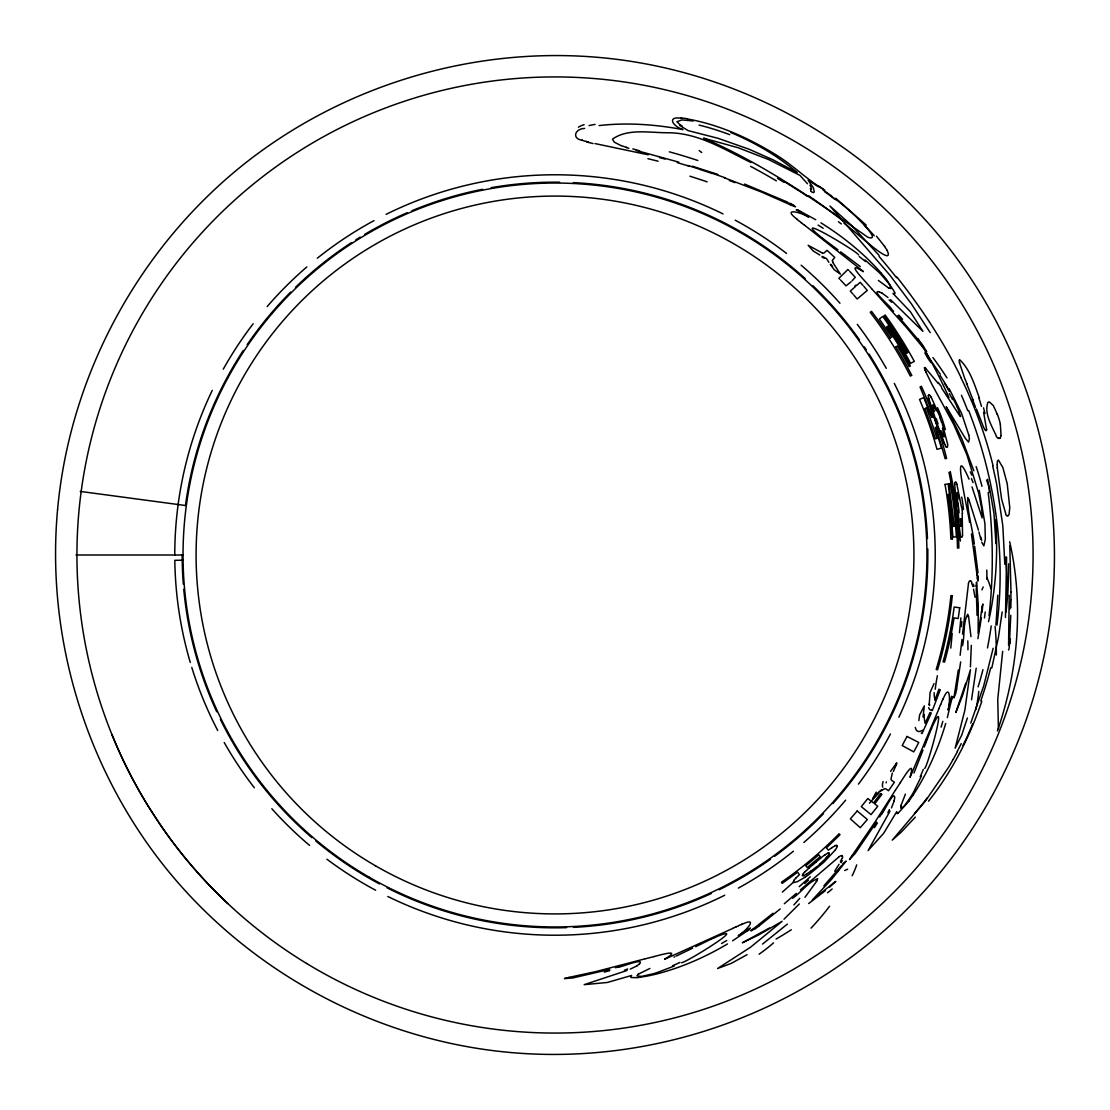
<?xml version="1.0" encoding="UTF-8"?>
<svg xmlns="http://www.w3.org/2000/svg" width="1110" height="1110" viewBox="0 0 1110 1110"><rect width="100%" height="100%" fill="white"/><g stroke="black" fill="none" stroke-linecap="round" stroke-linejoin="round"><path stroke-width="1.5" d="M829.17 853.215L828.99 854.145M977.05 615.37L976.231 588.314M1010.96 600.066L1010.891 607.808M954.655 484.293L956.542 505.466M1010.78 615.315L1009.24 647.283A10.947 1.637 -77.9 0 1 1008.976 649.045L1008.518 649.988M1008.588 645.423L1009.184 595.307M961.302 524.628L960.899 526.459L960.303 524.669M1005.466 617.465L1006.603 557.012M928.265 395.535L928.792 394.577L929.819 395.285M986.637 429.75L983.585 412.282M951.825 697.26L951.659 696.206L949.577 703.213M988.524 621.697C995.767 590.27 998.195 553.279 995.656 519.855L995.92 543.609L993.991 513.569L989.412 487.207M962.537 634.115L968.461 583.666M962.495 645.729C964.798 636.238 962.87 622.211 967.795 614.26M976.203 668.22L971.541 699.73M1002.663 651.376L997.751 699.356L998.431 729.201M918.844 720.598L919.649 714.895L924.283 705.904L923.048 717.032M960.136 655.302L961.94 639.527M989.024 615.703C993.741 574.813 993.214 533.383 988.178 492.549M837.259 846.208L837.19 846.666A22.561 3.039 -43.7 0 1 836.302 848.401A21.215 2.928 -43.2 0 1 835.053 850.218M982.114 612.345L982.836 603.993L982.211 606.601M1001.026 435.37L1000.332 424.131M1002.163 611.998L998.473 637.154L991.813 667.956M960.663 661.921L956.584 689.227M996.988 625.027C1006.104 552.6 995.004 478.299 968.641 410.45M962.55 535.117L962.19 513.68M958.305 669.954L954.253 695.72A29.484 3.552 -71.6 0 0 954.156 696.567M981.407 617.798L977.882 638.666M894.702 797.896C894.438 788.53 882.644 814.629 881.423 814.268M951.256 700.993L947.343 717.643M948.176 709.762L949.508 703.532M993.145 648.282L983.668 686.049L970.764 723.096M832.361 260.434L834.762 257.437L827.019 250.333L823.953 253.038A63.645 8.519 41.8 0 1 822.163 252.997M900.807 806.359L900.918 808.344L903.623 806.609A7.839 1.124 -54.8 0 0 905.566 804.389L911.893 795.038A35.686 6.813 -54.6 0 0 913.502 792.276L921.591 775.807M886.099 782.841L886.349 781.898M970.417 666.902L971.319 645.312M967.393 718.004L961.704 735.139L955.127 748.196L964.867 710.192L970.473 669.677L962.467 695.72L955.835 712.481L965.742 683.233M945.706 723.47C938.228 748.681 927.544 773.059 913.1 795.093M894.23 800.809L891.455 807.9M901.195 805.041L905.399 794.108M997.432 730.963C1018.286 670.509 1023.878 604.326 1009.684 541.736M892.343 773.046L891.039 778.79A62.438 8.297 -56.4 0 0 891.413 780.108L894.383 782.245L888.527 790.75L885.808 788.863A60.162 8.006 -54.6 0 0 884.046 788.974L880.729 791.069M981.809 701.284C969.599 737.179 952.158 771.45 928.515 801.184M841.81 858.599L840.381 861.873M934.842 700.313L938.88 689.282L940.253 689.768L932.317 710.594L931.595 710.289M924.214 747.058L930.319 731.393M922.993 750.166L913.988 773.032M924.699 768.384C927.558 767.038 949.73 686.937 931.457 728.548M962.203 536.657L961.038 537.046M939.088 708.388L910.269 776.875M934.065 683.566L930.138 692.279L929.32 702.935M890.567 771.394L896.755 762.861L895.354 765.858M925.185 723.387L929.944 712.509L931.29 713.064L922.021 733.53L921.272 733.155M942.834 699.647C950.673 680.194 950.271 703.671 948.134 709.817M890.026 811.049L868.075 850.593L883.671 833.277L896.713 811.66L897.019 813.477A24.586 3.274 -52.9 0 0 897.948 813.353M876.192 792.138L872.668 798.812L874.805 796.591M817.279 880.452L804.944 897.352M957.444 751.623L953.171 759.434M676.947 121.753L681.859 119.922L693.237 120.976M839.063 864.288L834.664 871.253M802.655 874.43L802.294 875.693L803.584 875.693M875.068 821.927L851.953 855.741M875.568 821.122L895.159 790.542M876.539 822.038L855.227 853.437L849.538 859.57L850.995 857.087M1000.138 437.95L1000.429 437.506A60.037 8.103 74.6 0 0 1001.109 435.592M794.177 880.161L793.4 881.756A29.97 3.996 -36.2 0 0 793.817 882.533M900.376 782.508C904.261 776.625 915.819 757.2 910.006 777.18M908.757 801.392L897.962 813.325M835.206 850.107L823.842 862.262L809.315 874.222A28.541 5.397 -39.6 0 1 804.847 877.386M841.63 865.467L823.856 885.891M827.2 856.67L826.312 857.669M842.615 864.301L846.097 861.11L831.945 878.912L812.326 899.96L832.611 883.768A13.126 1.374 -40.1 0 1 833.596 882.949L835.816 881.423L829.628 887.112M915.334 817.113L901.264 832.111L892.246 840.131L925.227 801.281L948.592 767.274A167.471 73.676 -68.9 0 0 953.129 759.365M799.311 903.984L783.993 919.205M750.971 930.777L755.383 928.612M796.203 877.774L799.408 874.611L797.577 872.21L782.231 883.366L781.44 882.228A398.018 398.018 0 0 0 839.063 833.79L840.006 834.706L826.395 847.929L828.449 850.149L832.139 847.485M804.445 872.321L805.374 871.378M748.931 929.694A23.99 3.427 -26.5 0 0 750.013 928.765L750.416 928.029L744.047 931.734M823.384 860.694L819.527 864.26M808.968 868.048L812.354 865.12M792.554 898.295C800.699 892.884 808.801 881.284 817.806 878.787M800.463 889.804L839.077 856.781M787.351 924.117L762.528 944.083M784.326 903.72L796.356 893.37M780.219 908.937L758.685 926.212M815.836 862.165L821.039 857.905M816.016 867.243L810.661 871.405M773.032 913.239L752.566 929.403M825.396 890.636L808.649 903.554M639.471 963.979C645.631 956.917 619.255 968.073 618.603 966.976M871.392 311.494L870.24 312.382A397.796 397.796 0 0 1 910.297 376.082L911.587 375.43M746.78 931.234L732.614 940.794M738.497 935.605L743.769 931.914M824.369 855.394L825.438 854.631M638.208 974.33L636.932 975.87L640.095 976.439M890.164 338.05L891.76 337.024L879.356 318.972L882.769 316.489A405.372 405.372 0 0 1 906.606 353.257L907.813 352.578A406.76 406.76 0 0 0 883.99 315.809L885.114 314.99A408.147 408.147 0 0 1 914.307 361.402L910.644 363.372A403.985 403.985 0 0 0 887.875 326.09L886.682 326.923A402.528 402.528 0 0 1 910.38 365.967L909.159 366.619A401.14 401.14 0 0 0 897.407 346.015L895.784 347M804.916 877.275L797.285 881.687L793.83 882.533M747.086 954.669L731.268 963.383L717.573 968.517L750.526 947.232L782.148 921.3L758.588 934.981L742.34 942.779L769.48 928.029M807.192 873.778L806.068 874.472M727.452 943.972C704.836 957.403 680.444 968.045 654.872 974.413A47.855 11.475 -13 0 1 647.421 976.023L637.487 977.674L631.382 977.521A24.586 3.274 -10.2 0 1 630.577 976.994L631.604 975.454L607.35 982.461L584.179 984.667L627.108 970.445M637.14 965.783L630.3 969.113M639.374 973.623L649.891 968.461M664.612 959.179C682.969 948.328 660.394 954.975 654.081 956.542M695.651 946.691L710.775 939.337M692.64 948.148L676.087 956.14M681.526 962.675C684.468 963.688 755.313 919.788 713.536 938.019M673.978 957.153L674.686 956.82M732.822 928.404L664.848 959.151M674.214 966.019L657.051 972.61M834.859 845.875L836.107 845.418M741.508 924.533C760.197 915.639 744.768 932.206 738.344 935.647M827.81 853.229L828.879 852.993A19.508 2.595 -43.1 0 1 829.156 853.229M584.595 128.427C574.578 128.704 571.678 139.028 582.417 140.249M609.751 969.363L572.774 977.952L564.435 978.59L567.196 977.757M644.799 958.887L595.723 971.625L568.806 977.424M950.313 472.097L948.967 472.388A402.528 402.528 0 0 1 957.472 548.062L958.86 548.035A403.985 403.985 0 0 0 950.382 472.083M944.86 484.473L948.162 483.877L953.518 526.39L954.322 526.334L948.953 483.724L950.313 483.488A401.723 401.723 0 0 1 956.321 536.851L952.893 537.004L950.493 507.714L948.675 494.491L947.968 494.602M599.109 125.569C627.025 122.364 655.386 124.417 682.928 129.606C672.813 126.401 666.305 115.884 681.596 118.284M952.255 539.016L950.868 539.071A396.339 396.339 0 0 0 945.012 484.446M183.095 560.203L174.811 560.314A380.231 380.231 0 0 0 190.282 662.49M76.007 555L183.053 555M80.253 491.411L185.467 505.508A372.821 372.821 0 0 1 243.312 350.427M687.354 118.95C719.405 124.639 749.597 138.417 777.111 155.511C793.914 166 807.705 180.222 824.827 190.212M595.029 143.578L648.212 154.79M659.52 157.592L665.126 159.077M588.619 142.08L585.913 141.345M636.224 150.433L678.765 162.143M628.829 148.282L626.207 147.464M692.251 166.195L717.823 174.409M700.146 169.497L712.245 173.535M821.941 252.789L808.163 245.282L813.214 250.971L819.804 255.05M798.354 210.345A23.99 3.427 36.1 0 0 797.036 209.832L796.189 209.804L808.344 216.838M724.206 177.725L761.446 192.016L790.403 204.795M744.588 184.08L787.628 202.159M621.378 145.798L614.288 142.163L612.498 139.138C627.816 128.149 649.905 132.853 667.845 132.756C698.37 132.756 724.372 149.572 750.901 162.49M730.755 132.492C754.634 142.538 777.43 155.608 797.105 172.563L773.115 159.854L749.028 149.212L718.226 138.362L688.131 130.619L679.625 125.416M879.175 291.75C870.184 289.613 891.871 307.581 891.441 308.899M791.86 205.475L795.537 206.807L792.679 204.726M800.712 211.552L815.725 219.725M789.876 203.255L791.444 204.046M822.219 256.424L826.506 258.575L828.865 262.321M888.957 288.1L890.9 288.531L889.956 285.45A7.839 1.124 50.5 0 0 888.319 282.981L880.979 274.42A35.686 6.813 50.7 0 0 878.732 272.13L864.995 259.962M784.576 181.721L797.701 190.032M820.914 222.846C843.253 236.749 863.927 253.51 881.354 273.268M881.867 292.984L887.972 297.522M887.792 287.379L878.371 280.442M1007.117 515.609L1008.213 515.789L1009.073 514.388L1009.767 507.589L1007.214 483.71L1002.857 467.587L998.431 460.053L997.418 461.011L997.099 464.715M818.403 186.744L808.094 180.208L813.422 187.784L814.227 191.933A70.083 9.338 35.6 0 1 813.963 192.321L813.672 192.502A21.617 2.872 35.5 0 1 813.339 192.557L813.13 192.543A7.076 0.944 35.4 0 1 812.839 192.474L811.271 191.544M822.843 189.768L831.64 196.095M863.386 271.7C845.279 260.253 861.499 277.292 865.855 282.19A50.033 0.805 48.5 0 0 871.891 288.933M837.967 249.833L824.48 239.788M858.668 255.009C858.21 251.928 786.615 209.249 822.038 237.942M840.645 251.817L860.305 266.567M804.625 225.247L863.08 271.242M835.733 198.246L866.244 225.136M835.983 199.425C843.975 205.697 851.717 212.329 858.904 219.53C860.597 221.389 881.368 241.702 867.826 237.262C815.462 200.549 762.723 163.531 703.587 138.181L738.261 147.769L768.744 159.618L800.033 175.435L807.456 183.747M844.1 223.374C849.081 225.705 896.824 271.381 886.973 250.041M925.046 367.868L924.325 367.646L924.741 369.214A6.896 0.846 63.7 0 0 925.185 370.324M970.639 581.279A83.042 11.1 -86.2 0 0 970.459 581.085L970.098 580.863A22.2 2.955 -86.4 0 0 969.779 580.891L969.516 581.071A16.664 2.206 -86.2 0 0 968.461 583.402M797.188 219.308C780.982 207.126 801.739 212.412 808.677 217.185M890.622 299.742L922.951 331.377L910.38 311.757L892.981 293.442L894.826 293.65A24.586 3.274 52.4 0 0 894.951 292.721L886.279 279.123A47.855 11.475 49.5 0 0 881.312 273.324M848.831 270.465L847.887 269.508L838.869 278.305L839.77 279.234M849.761 271.437L855.283 277.292L851.994 280.927M840.672 280.164L846.028 285.853L850.926 281.912M926.35 369.172L938.297 383.547M955.89 482.156L954.891 482.323A13.958 1.79 80.4 0 0 954.697 484.459M946.261 446.942L947.26 447.358L947.621 446.178A14.971 2.123 73.5 0 0 947.593 443.944M897.643 315.642L922.285 344.516L926.697 351.634L924.686 349.567M855.782 285.09L856.365 285.728L860.222 282.287L862.9 285.312M854.7 286.061L855.269 286.699L850.329 291.125L852.924 294.053M925.893 353.923L925.074 353.188L927.807 358.197A34.757 3.552 60.6 0 0 928.737 359.529L930.832 362.457M872.21 289.363L906.107 327.061L923.645 348.29M863.788 286.325L867.298 290.418L857.184 298.992L853.784 295.038M876.484 236.166L884.656 246.434M879.051 255.342L851.301 225.15L829.961 206.03L889.887 275.183L911.574 304.112L930.222 332.625M896.908 277.042C921.619 308.33 943.819 341.797 961.135 377.775M928.529 357.267L940.309 374.25M967.823 497.53C966.824 510.42 972.762 529.04 974.316 544.136M941.641 388.056L959.442 415.334A26.959 3.483 70.5 0 0 959.886 415.973L960.649 416.569L957.403 407.134M830.266 264.36L834.318 269.813L840.395 274.156L832.625 262.168M946.247 406.704L965.395 438.422L968.6 442.085L969.391 438.852A10.684 1.512 73.6 0 0 968.766 435.023M931.234 397.241L940.392 417.79M993.658 405.899L989.496 402.042A104.465 13.917 70.6 0 0 987.914 402.403C983.959 413.1 991.521 425.477 995.934 435.148M944.485 383.144L949.383 391.497M949.133 388.611L961.538 413.253L968.794 435.065M946.358 407.245L961.968 439.06L973.817 470.751M1005.799 513.888L1001.636 499.223L997.238 467.574M944.846 444.486L937.117 423.631M925.907 371.919L925.199 370.338M968.85 499.431L978.451 530.136M983.432 426.837L976.425 408.938M842.185 855.824L842.282 856.268A83.042 11.1 -43.4 0 1 842.296 856.518M936.243 410.811L933.76 405.747A6.591 0.888 68.7 0 0 933.038 404.845L932.678 405.025A6.507 0.86 68.5 0 0 932.705 405.802L934.356 411.616M971.708 583.152L972.873 586.524M986.499 480.019L988.982 486.097M969.044 479.201C949.536 433.941 969.765 518.301 969.488 522.255M966.546 383.269L973.04 400.03M964.937 379.051L959.401 362.609M997.293 413.891L999.055 419.122A10.975 1.707 72.9 0 1 999.957 422.452A12.002 1.818 73 0 1 1000.332 424.145M941.03 430.749L943 435.578A6.702 0.874 72.7 0 0 943.653 436.632L943.791 436.799A8.492 1.138 73.1 0 0 944.124 436.813L944.18 436.674A6.702 0.874 72.7 0 0 944.097 435.481M956.792 483.946L961.496 507.131M972.013 486.943L982.156 517.926L981.864 509.504L978.673 493.215L966.921 454.809L953.837 424.686L932.122 384.698A18.19 1.679 64.7 0 1 929.264 378.94L926.628 373.46A17.205 1.637 64.2 0 1 925.879 371.892M935.661 419.469L928.695 398.337M981.684 542.207L983.862 545.829L985.333 539.127L984.917 523.629L979.256 490.37M941.849 421.994L947.51 443.75M979.409 398.032C974.483 384.809 970.32 370.032 959.97 359.973A22.034 2.942 64.3 0 0 959.317 360.126M977.827 581.099L978.257 576.145M942.459 428.238L944.18 435.536M980.768 539.099L978.923 531.967M968.53 615.842L970.945 636.627M960.372 535.187L957.278 511.932M973.539 589.188L975.052 597.291M810.369 188.644L810.938 190.948A29.151 3.857 35.3 0 0 811.035 191.156L811.049 191.198A9.06 1.207 35.3 0 0 811.23 191.489M971.416 533.841L977.161 576.007M974.636 546.203L977.924 572.247M977.438 578.712L977.299 577.394M958.416 509.643L956.917 494.56M1009.781 545.565L1010.974 592.032M976.162 586.774L976.55 582.07L978.257 604.756L978.146 633.533L982.031 607.864A13.126 1.374 -82.9 0 1 982.211 606.587M954.017 697.815L955.793 693.223A74.051 14.305 -67.7 0 0 956.612 689.185M1004.814 564.324L1002.829 525.862L996.641 484.113A480.602 463.536 -13.7 0 0 992.617 465.881M927.78 548.909A372.821 372.821 0 0 1 832.833 803.612M823.509 813.658A372.821 372.821 0 0 1 774.683 856.24M770.507 859.237A372.821 372.821 0 0 1 719.127 889.748M711.371 893.453A372.821 372.821 0 0 1 573.495 927.363M566.613 927.641A372.821 372.821 0 0 1 387.099 887.875M379.481 883.921A372.821 372.821 0 0 1 315.767 840.95M311.854 837.634A372.821 372.821 0 0 1 220.418 719.474M216.714 711.732A372.821 372.821 0 0 1 183.76 589.299M183.316 584.151A372.821 372.821 0 0 1 182.179 555M247.142 344.71A372.821 372.821 0 0 1 290.667 292.069M295.551 287.254A372.821 372.821 0 0 1 351.523 242.59M355.852 239.815A372.821 372.821 0 0 1 360.209 237.11M364.607 234.446A372.821 372.821 0 0 1 407.176 212.731M411.907 210.72A372.821 372.821 0 0 1 482.503 189.297M491.022 187.701A372.821 372.821 0 0 1 559.606 182.206M573.357 182.623A372.821 372.821 0 0 1 805.194 278.596M812.728 285.589A372.821 372.821 0 0 1 859.473 339.84M864.343 346.889A372.821 372.821 0 0 1 866.244 349.747M869.033 354.048A372.821 372.821 0 0 1 927.461 538.586M111.805 734.307A482.17 482.17 0 0 0 120.948 755.452A474.234 474.234 0 0 0 148.046 805.929L160.631 825.271A474.234 474.234 0 0 0 203.477 879.051A482.17 482.17 0 0 0 227.8 903.582M894.299 383.394A380.231 380.231 0 0 1 898.878 717.226M890.442 734.015A380.231 380.231 0 0 1 858.432 784.132M845.654 800.143A380.231 380.231 0 0 1 803.89 842.434M793.414 851.19A380.231 380.231 0 0 1 738.358 888.097M724.733 895.229A380.231 380.231 0 0 1 387.82 896.491M375.652 890.262A380.231 380.231 0 0 1 326.937 859.223M309.565 845.404A380.231 380.231 0 0 1 271.825 808.732M254.343 787.753A380.231 380.231 0 0 1 224.22 742.507M217.699 730.491A380.231 380.231 0 0 1 191.78 667.429M174.769 555A380.231 380.231 0 0 1 212.26 390.373M223.29 369.158A380.231 380.231 0 0 1 253.177 323.745M267.191 306.54A380.231 380.231 0 0 1 306.818 266.941M317.335 258.214A380.231 380.231 0 0 1 373.973 220.64M386.113 214.341A380.231 380.231 0 0 1 723.04 213.925M735.195 220.182A380.231 380.231 0 0 1 786.546 253.413M801.156 265.207A380.231 380.231 0 0 1 839.951 303.252M857.281 324.356A380.231 380.231 0 0 1 886.252 368.326M993.866 406.884A18.454 2.595 71.9 0 1 997.252 414.529M1000.124 437.923A51.754 6.896 75.3 0 1 998.431 438.145M998.5 438.422A51.116 6.799 75.1 0 1 996.128 436.063M978.826 397.782A83.833 23.366 67.1 0 1 981.476 406.371M983.502 407.828A77.117 20.937 67.4 0 1 985 413.544M986.582 429.584A16.941 2.275 73.6 0 1 983.46 427.003M972.499 399.364A82.043 2.137 68.9 0 1 975.537 407.315M966.865 383.741A42.333 1.845 68.4 0 1 965.353 379.773M959.609 362.97A19.092 2.47 64.9 0 1 959.359 360.209M997.377 468.004A20.146 2.4 79.6 0 1 997.21 465.132M1007.131 515.886A50.824 6.785 85.2 0 1 1005.84 514.679M987.664 479.256A233.988 92.616 86.8 0 1 989.385 491.952M997.737 595.224A252.261 37.573 88.9 0 1 995.906 625.013M1005.674 557.151A771.284 586.579 -12.1 0 1 1007.367 595.473M1010.031 643.62A43.984 3.899 -81.9 0 1 1010.35 638.847M1009.92 601.717A216.186 17.149 87.2 0 1 1009.85 609.071M1010.919 591.783A176.434 15.818 86.7 0 1 1010.919 599.816M917.984 338.633A356.005 232.198 54.8 0 1 948.953 397.546M961.454 395.271A398.92 296.203 52.3 0 1 967.726 410.603M991.202 625.929A196.303 100.108 -75.7 0 1 987.456 647.962M972.651 723.97A136.627 59.69 -68.5 0 1 962.925 745.434M961.218 743.631A143.176 59.94 -68.5 0 1 957.264 751.373M927.405 797.674A304.667 153.749 -72.2 0 1 914.487 813.561M990.758 667.693A393.481 358.377 -73.2 0 1 980.782 700.923M1008.574 563.783A324.245 257.506 -76.6 0 1 1006.035 612.165M961.01 377.83A478.438 461.247 -19.8 0 1 993.075 465.756M879.078 256.438A161.491 33.536 52.9 0 1 896.575 277.736M832.486 266.497A104.701 9.019 47.6 0 1 830.988 264.388M824.397 258.311A97.846 9.421 38.3 0 1 822.094 257.076M832.861 262.376A60.079 7.992 43.4 0 1 832.472 260.531M948.176 494.56A397.796 397.796 0 0 1 952.477 539.002M871.516 311.397A399.392 399.392 0 0 1 890.289 337.981M895.909 346.917A399.392 399.392 0 0 1 911.726 375.36M936.313 418.803A71.387 5.356 70.7 0 1 938.033 423.729M928.862 398.643A15.429 1.929 67.9 0 1 928.349 395.715M929.861 395.424A14.971 2.067 67.5 0 1 931.29 397.435M940.004 417.971A72.025 22.935 70.7 0 1 941.446 422.091M946.303 447.122A15.429 2.012 74.1 0 1 944.901 444.805M937.492 407.675A38.017 11.405 70.7 0 1 945.318 429.625M943.861 442.821A38.017 3.219 70.2 0 1 927.974 398.088M958.013 503.232A69.209 5.272 83.6 0 1 959.109 512.834M955.904 482.239A13.792 1.859 80 0 1 956.806 484.099M961.759 507.076A68.279 21.312 83.6 0 1 962.481 513.708M962.55 535.2A13.75 1.901 86.8 0 1 962.203 536.713M961.038 537.129A14.014 1.845 87.2 0 1 960.372 535.353M961.704 497.113A42.721 13.736 83.6 0 1 963.508 509.504M957.958 510.045A42.721 8.131 84.1 0 1 958.638 517.51M957.972 493.52A13.847 2.498 82.9 0 1 959.262 499.389M956.862 494.38A5.134 0.708 81.8 0 1 957.902 494.116M960.441 540.972A43.665 2.83 83.6 0 1 955.585 504.245M960.372 523.171A14.083 1.152 84.2 0 1 959.789 518.606M960.955 518.842A13.847 2.012 85.1 0 1 961.093 523.962M922.618 730.213A157.745 21.007 -63.9 0 1 915.32 727.383M925.435 722.832A142.857 18.634 -66.7 0 1 924.297 714.465M931.665 710.109A117.924 15.707 -67.5 0 1 928.695 707.639M929.625 705.516A159.132 20.382 -69.3 0 1 929.486 703.837M929.014 704.975A145.951 18.731 -69.3 0 1 928.931 703.879M935.244 689.268A71.928 7.493 -73.5 0 1 937.381 675.685M935.133 699.522A107.698 13.958 -70.4 0 1 934.162 692.64M869.421 803.182A60.745 4.773 -50.4 0 1 878.926 792.998M882.838 787.17A70.332 8.852 -56.6 0 1 883.088 781.593M893.425 771.436A41.68 4.162 -60.1 0 1 896.644 764.138M875.998 794.677A39.71 4.717 -52.4 0 1 881.687 789.709M831.945 847.707A21.784 2.692 -42.7 0 1 834.706 846.028M836.094 845.432A28.763 3.829 -44 0 1 837.065 845.556L837.162 845.681A32.856 4.371 -44.2 0 1 837.273 846.208M794.011 880.272A22.353 2.844 -37.1 0 1 795.953 877.927M819.804 864.371A30.095 6.618 -40.1 0 1 816.141 867.493M826.534 857.544A15.776 2.581 -40.6 0 1 823.564 860.638M829.087 854.076A12.834 1.818 -41.5 0 1 827.394 856.532M825.576 854.478A12.779 1.651 -41.9 0 1 827.907 853.146M821.289 857.544A15.748 1.818 -41 0 1 824.786 854.908M812.548 865.078A29.97 1.54 -40.1 0 1 815.822 862.303M805.763 871.142A15.942 1.609 -39.7 0 1 809.245 867.951M802.766 874.347A12.876 1.609 -38.8 0 1 804.625 872.21M806.193 874.333A12.765 1.748 -38.3 0 1 803.682 875.61M810.799 871.142A15.568 2.359 -39.2 0 1 807.47 873.445M640.054 976.453A7.839 1.124 -12.1 0 0 643.037 976.12L654.026 973.539A35.686 6.813 -11.9 0 0 657.092 972.61M637.972 974.372A64.866 8.256 -12.2 0 1 639.11 973.678M847.638 869.199A323.801 2.22 -24.4 0 1 844.71 870.517M702.436 942.765A162.601 5.314 -27.5 0 1 699.536 944.18M711.011 939.268A39.114 2.373 -24 0 1 713.744 937.964M679.903 962.453A215.409 62.257 -6.7 0 1 672.563 965.755M726.759 940.461A216.894 66.919 -13.9 0 1 721.583 943.5M748.487 930.097A56.568 9.213 -24.8 0 1 747.155 931.11M749.111 929.639A42.416 6.549 -25.5 0 1 748.612 930.041M738.774 925.546A28.915 2.622 -25.6 0 1 742.077 924.13M736.318 926.781A26.085 1.818 -25.1 0 1 738.455 925.823M732.905 928.251A28.513 2.054 -25.2 0 1 736.499 926.628M645.312 958.79A50.033 0.805 -14.1 0 1 654.165 956.556M567.682 977.757A50.782 5.314 -3.9 0 1 569.305 977.438M609.737 970.653A249.042 26.196 -20.6 0 1 604.312 972.069M618.894 966.782A242.826 37.06 -23.1 0 1 615.439 967.726M639.235 964.021A55.611 7.493 -11.2 0 1 636.696 965.853M627.649 968.947A235.556 47.619 -3.1 0 1 624.375 970.265M856.698 864.87A404.706 110.209 -25 0 1 852.119 875.79M839.063 869.241A349.4 79.726 -30.1 0 1 837.342 871.974M842.268 860.444A137.987 21.256 -39.6 0 1 841.227 862.678M842.573 856.268A78.977 10.739 -42.7 0 1 842.351 858.127M842.185 855.824A22.2 2.955 -43.7 0 0 841.921 855.63L841.616 855.602A16.664 2.206 -43.4 0 0 839.257 856.587M808.468 880.147A200.147 13.056 -43.5 0 1 804.681 883.477M793.248 882.325A439.907 96.889 -53.3 0 1 782.37 892.079M751.914 929.958A29.484 3.552 -28.8 0 1 752.677 929.347M751.234 930.652A14.569 1.818 -28.5 0 1 752.192 929.847M758.727 926.198A74.051 14.305 -24.9 0 1 755.438 928.598M810.286 876.775A233.142 15.762 -44.3 0 1 799.172 886.682M817.279 879.217A41.736 5.481 -39.7 0 1 816.252 881.215M799.741 898.323A618.159 172.244 -17.9 0 1 793.83 904.955M791.319 929.75A304.154 253.066 -28.3 0 1 776.057 939.074M773.504 942.876A174.534 51.559 -17 0 1 759.046 954.239M829.586 906.232A647.754 297.924 -2.8 0 1 811.063 928.113M832.167 888.957A95.64 36.45 -38.2 0 1 827.561 892.801M842.989 864.371A25.835 2.359 -45 0 1 843.961 863.261M900.668 806.54A64.866 8.256 -55 0 1 901.029 805.25M983.169 586.968A323.801 2.22 -67.2 0 1 981.92 589.923M926.517 739.565A162.601 5.314 -70.2 0 1 925.351 742.576M930.444 731.185A39.114 2.373 -66.8 0 1 931.567 728.368M923.353 769.327A215.409 62.257 -49.4 0 1 920.204 776.736M913.03 795.065A47.855 11.475 -55.8 0 1 908.729 801.337M942.82 721.361A216.894 66.919 -56.6 0 1 941.072 727.105M951.728 698.995A56.568 9.213 -67.5 0 1 951.45 700.646M951.88 698.245A42.416 6.549 -68.2 0 1 951.783 698.87M951.95 696.983A23.99 3.427 -69.2 0 1 951.783 698.398M941.516 702.255A28.915 2.622 -68.4 0 1 942.973 698.967M940.545 704.822A26.085 1.818 -67.9 0 1 941.474 702.672M939.046 708.222A28.513 2.054 -67.9 0 1 940.572 704.586M895.479 790.112A50.033 0.805 -56.8 0 1 900.46 782.467M851.356 856.754A50.782 5.314 -46.7 0 1 852.327 855.408M877.413 822.982A249.042 26.196 -63.4 0 1 874.389 827.713M881.507 813.935A242.826 37.06 -65.9 0 1 879.62 816.96M894.563 798.076A55.611 7.493 -53.9 0 1 893.952 801.156M889.401 809.578A235.556 47.619 -45.8 0 1 887.889 812.756M986.901 577.644A404.706 110.209 -67.7 0 1 990.939 588.772M976.925 592.823A349.4 79.726 -72.9 0 1 977.508 595.987M973.29 584.179A137.987 21.256 -82.4 0 1 974.053 586.538M970.681 580.918A78.977 10.739 -85.5 0 1 971.777 582.431M961.857 621.614A200.147 13.056 -86.3 0 1 961.343 626.623M952.158 633.533A439.907 96.889 83.9 0 1 950.784 648.087M954.128 697.538A14.569 1.818 -71.3 0 1 954.281 696.289M960.899 617.895A233.142 15.762 -87.1 0 1 959.456 632.714M967.684 614.94A41.736 5.481 -82.5 0 1 968.295 617.104M967.795 640.872A618.159 172.244 -60.7 0 1 967.948 649.752M982.947 669.663A304.154 253.066 -71.1 0 1 978.076 686.882M978.784 691.405A174.534 51.559 -59.7 0 1 975.87 709.554M995.073 626.415A647.754 297.924 -45.5 0 1 996.322 655.053M985.236 611.985A95.64 36.45 -81 0 1 984.459 617.937M976.481 586.593A25.835 2.359 -87.8 0 1 976.439 585.109M986.748 570.096A173.632 23.463 74.7 0 1 986.859 579.295M977.549 573.592A71.706 5.716 89.4 0 1 977.424 572.205M977.591 579.587A31.704 3.746 -88 0 1 977.466 578.546M977.841 580.558A16.151 1.984 -87.6 0 1 977.646 579.212M977.341 574.591A49.978 8.256 -85.5 0 1 977.591 578.421M967.892 498.307A39.488 5.314 82.3 0 1 968.919 500.554M981.67 540.362A74.301 8.478 85.9 0 1 980.782 537.032M976.148 466.547A249.778 109.932 -85.1 0 1 981.975 486.319M940.142 375.527A292.998 105.922 80.8 0 1 948.911 389.901M927.322 355.394A65.754 11.544 65 0 1 928.39 356.796M925.227 352.203A33.564 5.522 64.2 0 1 926.767 353.91M932.913 357.559A549.686 290.834 -83.4 0 1 946.983 377.941M949.355 393.606A135.961 35.811 74.6 0 1 952.519 399.558M952.616 397.685A118.825 33.078 75.4 0 1 957.375 407.328M938.228 382.464A407.453 103.077 79 0 1 941.571 386.932M924.894 367.521A30.497 4.246 64.2 0 1 925.879 368.409M971.403 478.507A305.555 86.996 -85.8 0 1 973.068 482.656M970.307 471.847A341.214 89.091 -88.2 0 1 971.763 475.149M889.096 288.281A64.866 8.256 50.4 0 1 887.958 287.601M699.217 150.585A323.801 2.22 38.2 0 1 701.742 152.569M831.362 245.615A162.601 5.314 35.1 0 1 833.957 247.544M824.314 239.607A39.114 2.373 38.6 0 1 821.899 237.79M859.223 256.549A215.409 62.257 55.9 0 1 865.522 261.544M818.112 225.08A216.894 66.919 48.7 0 1 823.204 228.285M800.435 211.275A56.568 9.213 37.8 0 0 798.922 210.567A42.416 6.549 37.1 0 0 798.229 210.22M799.353 221.278A28.915 2.622 37 0 1 796.564 219.003M801.573 222.888A26.085 1.818 37.5 0 1 799.741 221.431M804.459 225.247A28.513 2.054 37.4 0 1 801.351 222.805M924.463 349.123A50.782 5.314 58.7 0 1 923.423 347.832M898.795 315.06A249.042 26.196 42 0 1 902.555 319.236M891.15 308.719A242.826 37.06 39.5 0 1 893.578 311.341M879.328 291.93A55.611 7.493 51.4 0 1 882.117 293.331M889.041 299.95A235.556 47.619 59.5 0 1 891.705 302.253M699.064 125.097A55.389 9.948 20.4 0 1 729.7 134.643M682.095 126.013A66.475 8.519 17 0 1 677.391 121.892M809.953 185.217A107.226 15.276 32.8 0 1 811.549 189.38M818.514 185.953A144.328 61.022 40 0 1 823.009 189.005M831.529 196.415A86.053 26.848 38.8 0 1 835.816 199.689M681.027 118.035A49.173 7.895 18.6 0 1 686.729 118.631M589.063 125.583A189.38 34.368 10.9 0 1 595.085 124.417M578.365 127.178A179.237 30.206 9.3 0 1 584.096 124.667M585.442 141.331A61.813 7.34 5.5 0 1 582.015 140.235M593.101 143.537A50.2 4.926 7.2 0 1 586.76 141.969M647.907 158.702A154.304 34.063 14 0 1 658.063 161.214M669.385 151.848A138.708 35.423 14.2 0 1 697.843 160.492M687.714 165.473A127.941 19.148 14.9 0 1 700.382 169.469M712.925 173.507A168.165 24.503 15 0 1 724.955 177.739M791.291 205.073A65.504 5.814 31 0 1 789.834 204.379M791.527 204.143A19.134 2.942 35 0 1 792.762 204.809M788.475 203.047A65.518 11.835 36.4 0 1 790.722 204.171M729.339 180.528A205.322 20.022 16.3 0 1 735.097 182.637M689.934 176.199A222.722 30.428 14.6 0 1 707.112 181.846M677.239 162.643A104.673 9.782 15.5 0 1 689.657 166.347M639.651 150.821A50.866 3.094 13.7 0 1 632.825 148.893M627.053 147.547A40.432 4.315 11.5 0 1 622.155 145.896M750.651 166.375A211.913 70.596 31.4 0 1 776.376 180.875M777.555 178.419A228.757 89.438 31.7 0 1 784.159 182.415M797.771 189.963A187.271 54.293 31.9 0 1 807.497 196.428M808.566 195.762A202.783 60.287 31.9 0 1 842.865 220.862M838.411 221.695A249.001 85.664 30.7 0 1 841.311 223.942M884.448 246.267A33.092 4.829 46.1 0 1 886.793 249.889M864.44 225.288A86.594 23.504 41.2 0 1 874.264 235.736M824.522 191.572A121.809 45.801 39.3 0 1 835.136 199.398M57.595 509.365C45.76 637.903 86.053 769.702 167.305 869.935C251.207 973.082 376.928 1040.292 509.365 1052.405C637.903 1064.24 769.702 1023.947 869.935 942.695C973.082 858.793 1040.292 733.072 1052.405 600.635C1064.24 472.097 1023.947 340.298 942.695 240.065C858.793 136.918 733.072 69.708 600.635 57.595C472.097 45.76 340.298 86.053 240.065 167.305C136.918 251.207 69.708 376.928 57.595 509.365M959.72 607.767L958.166 618.548L954.059 617.895A403.985 403.985 0 0 1 944.527 662.143L943.111 661.754A402.528 402.528 0 0 0 954.156 607.045L959.72 607.767M907.037 736.443L902.194 745.545L913.752 751.9L918.761 742.479L907.037 736.443M880.716 793.497L873.556 802.988L867.798 798.506L861.304 806.623L871.045 814.629L877.746 806.249L874.708 803.876L881.881 794.358L880.716 793.497M857.211 810.966L850.357 818.847L860.25 827.685L867.326 819.541L857.211 810.966M818.639 854.922L805.777 865.758L807.275 867.604A39.752 1.485 -40.1 0 1 820.221 856.712L818.639 854.922M921.397 386.377L920.065 386.988L932.511 417.18L931.678 417.485L923.811 397.588L919.524 399.42A396.339 396.339 0 0 1 936.993 449.356L941.488 448.107L935.217 427.572L936.049 427.294L945.179 458.735L946.594 458.388A403.332 403.332 0 0 0 921.397 386.377M926.489 407.939L924.866 408.591L935.466 438.866L937.131 438.353L926.489 407.939M952.311 595.723L950.937 595.584A398.018 398.018 0 0 1 936.216 669.427L937.534 669.816A399.392 399.392 0 0 0 952.311 595.723M375.541 865.828A358.918 358.918 0 0 0 913.918 555A358.918 358.918 0 0 0 375.541 244.172A358.918 358.918 0 0 0 375.541 865.828M369.019 877.122A371.947 371.947 0 0 0 926.947 555A371.947 371.947 0 0 0 369.019 232.878A371.947 371.947 0 0 0 369.019 877.122M306.554 963.438A478.077 478.077 0 0 0 1032.952 565.933A478.077 478.077 0 0 0 325.494 135.614A478.077 478.077 0 0 0 306.554 963.438"/></g></svg>
